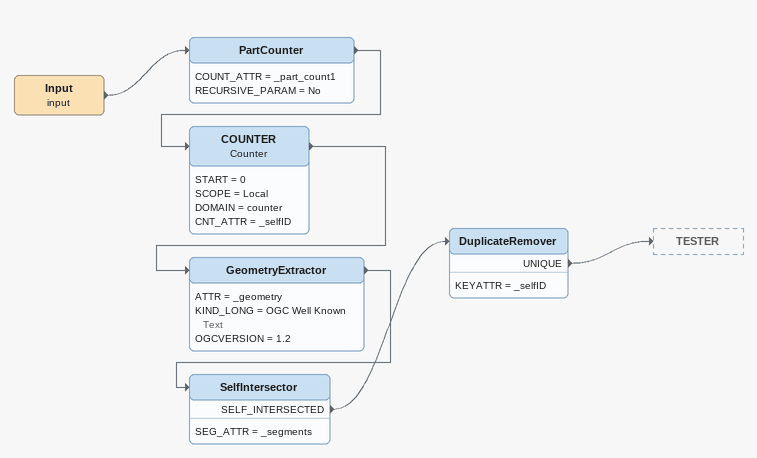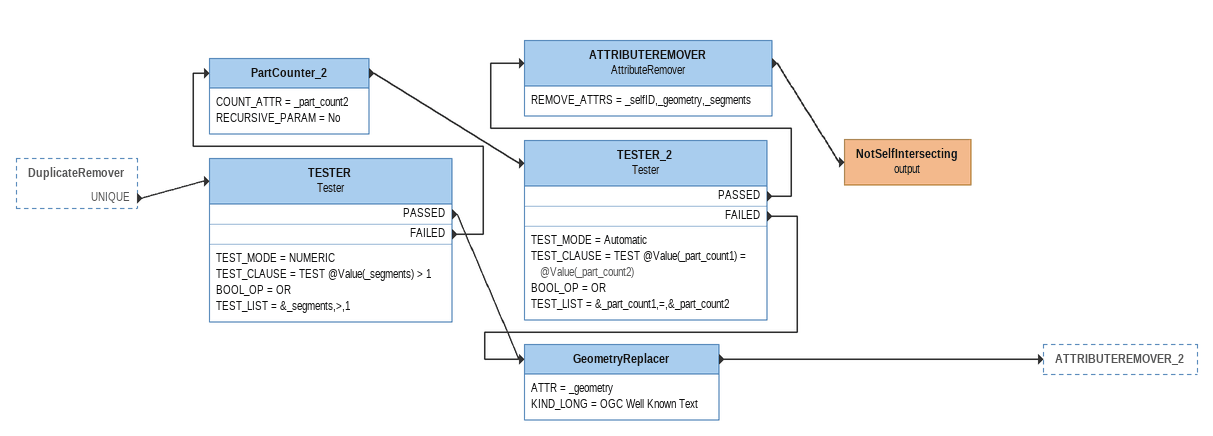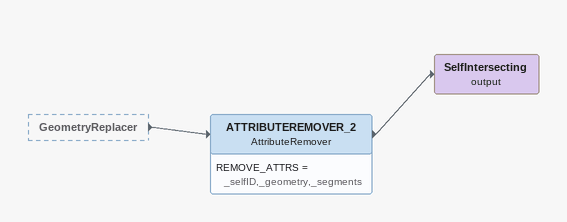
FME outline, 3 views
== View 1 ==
Input (input)
    -> PartCounter
PartCounter
    COUNT_ATTR = _part_count1
    RECURSIVE_PARAM = No
    -> COUNTER
COUNTER: Counter
    START = 0
    SCOPE = Local
    DOMAIN = counter
    CNT_ATTR = _selfID
    -> GeometryExtractor
GeometryExtractor
    ATTR = _geometry
    KIND_LONG = OGC Well Known Text
    OGCVERSION = 1.2
    -> SelfIntersector
SelfIntersector
    SEG_ATTR = _segments
    SELF_INTERSECTED -> DuplicateRemover
DuplicateRemover
    KEYATTR = _selfID
    UNIQUE -> TESTER

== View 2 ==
DuplicateRemover [outside]
    UNIQUE -> TESTER
TESTER: Tester
    TEST_MODE = NUMERIC
    TEST_CLAUSE = TEST @Value(_segments) > 1
    BOOL_OP = OR
    TEST_LIST = &_segments,>,1
    PASSED -> GeometryReplacer
    FAILED -> PartCounter_2
PartCounter_2
    COUNT_ATTR = _part_count2
    RECURSIVE_PARAM = No
    -> TESTER_2
TESTER_2: Tester
    TEST_MODE = Automatic
    TEST_CLAUSE = TEST @Value(_part_count1) = @Value(_part_count2)
    BOOL_OP = OR
    TEST_LIST = &_part_count1,=,&_part_count2
    PASSED -> ATTRIBUTEREMOVER
    FAILED -> GeometryReplacer
ATTRIBUTEREMOVER: AttributeRemover
    REMOVE_ATTRS = _selfID,_geometry,_segments
    -> NotSelfIntersecting (output)
NotSelfIntersecting (output)
GeometryReplacer
    ATTR = _geometry
    KIND_LONG = OGC Well Known Text
    -> ATTRIBUTEREMOVER_2

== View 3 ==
GeometryReplacer [outside]
    -> ATTRIBUTEREMOVER_2
ATTRIBUTEREMOVER_2: AttributeRemover
    REMOVE_ATTRS = _selfID,_geometry,_segments
    -> SelfIntersecting (output)
SelfIntersecting (output)
